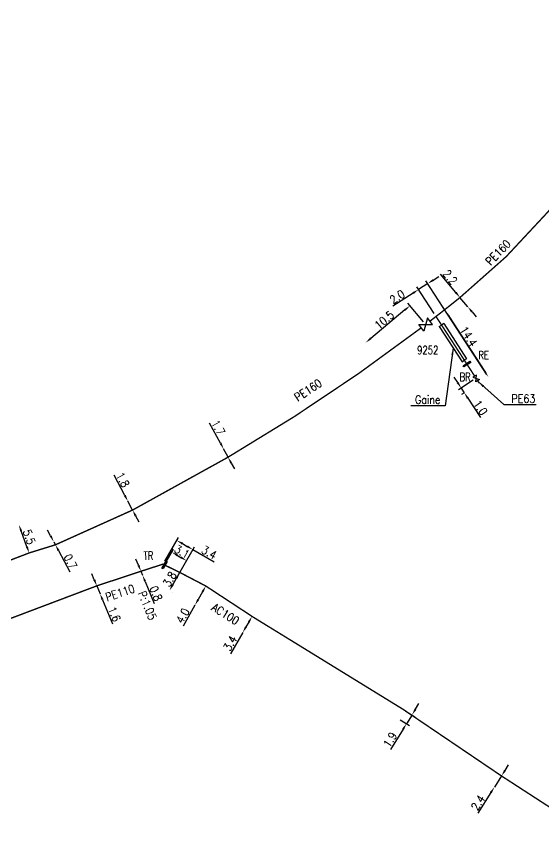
# Model space of a CAD drawing. Header units: millimetres. Extents: x 138998 to 140015, y 127998 to 129006.
# Drawn here: x 139703.8 to 139799.9, y 128602.8 to 128751 of the extents above; entities that cross this region are included whole.
import ezdxf
from ezdxf.enums import TextEntityAlignment as Align

# ---------------------------------------------------------------- set-up
doc = ezdxf.new("R2010")
doc.units = ezdxf.units.MM
doc.header["$PDMODE"] = 34
doc.linetypes.add('L_25_AP', pattern=[2000, 1000, 1000])
doc.linetypes.add('L_25_PE', pattern=[2000, 1000, 1000])
doc.layers.get('0').update_dxf_attribs({"linetype": 'CONTINUOUS'})
doc.layers.get('DEFPOINTS').update_dxf_attribs({"linetype": 'CONTINUOUS'})
for name, color, linetype in [('L_150', 1, 'CONTINUOUS'), ('L_300', 7, 'CONTINUOUS'), ('L_340', 7, 'CONTINUOUS'), ('L_400', 7, 'CONTINUOUS')]:
    doc.layers.add(name, color=color, linetype=linetype)
doc.styles.add('G_ROMANS', font='ROMANS.SHX', dxfattribs={"width": 0.75})
doc.styles.get("Standard").update_dxf_attribs({"font": 'romans.shx', "width": 0.85})
doc.dimstyles.get("Standard").update_dxf_attribs({"dimtxt": 1.5, "dimasz": 1.2, "dimexe": 0.625, "dimexo": 0.625, "dimgap": 0.25, "dimtad": 1, "dimdec": 1, "dimzin": 0, "dimdsep": 46, "dimtxsty": 'Standard', "dimcen": -0.5, "dimadec": 0, "dimazin": 0, "dimtfac": 1, "dimtdec": 1, "dimtmove": 0, "dimatfit": 3, "dimfxl": 0, "dimtolj": 1, "dimtzin": 0, "dimarcsym": 0})

# ---------------------------------------------------------------- blocks, each defined once
blk = doc.blocks.new('*D196')
at = {"layer": 'DEFPOINTS', "color": 0, "linetype": 'Continuous', "transparency": 16777216}
for p in [(139726.5, 128649.87), (139726.8, 128649.13), (139726.8, 128649.13)]:
    blk.add_point(p, dxfattribs=at)
at = {"layer": 'L_150', "color": 0, "linetype": 'Continuous', "lineweight": -2, "transparency": 16777216}
for p, q in [((139726.04, 128650.98), (139725.58, 128652.09)), ((139726.5, 128649.87), (139726.8, 128649.13)), ((139727.26, 128648.02), (139728.92, 128643.98))]:
    blk.add_line(p, q, dxfattribs=at)
at = {"layer": 'L_150', "color": 0, "linetype": 'Continuous', "transparency": 16777216}
for points in [[(139726.23, 128651.06), (139725.86, 128650.91), (139726.5, 128649.87)], [(139727.44, 128648.1), (139727.07, 128647.95), (139726.8, 128649.13)]]:
    blk.add_solid(points, dxfattribs=at)
at = {"layer": 'L_150', "color": 0, "linetype": 'Continuous', "transparency": 16777216, "insert": (139729.24, 128645.83), "char_height": 1.5, "attachment_point": 5, "rotation": 292.3874}
blk.add_mtext('\\A1;0.8', dxfattribs=at)
blk = doc.blocks.new('*D197')
at = {"layer": 'DEFPOINTS', "color": 0, "linetype": 'Continuous', "transparency": 16777216}
for p in [(139718.46, 128647.21), (139719.05, 128645.78), (139719.05, 128645.78)]:
    blk.add_point(p, dxfattribs=at)
at = {"layer": 'L_150', "color": 0, "linetype": 'Continuous', "lineweight": -2, "transparency": 16777216}
for p, q in [((139718, 128648.32), (139717.55, 128649.43)), ((139718.46, 128647.21), (139719.05, 128645.78)), ((139719.51, 128644.67), (139721.31, 128640.29))]:
    blk.add_line(p, q, dxfattribs=at)
at = {"layer": 'L_150', "color": 0, "linetype": 'Continuous', "transparency": 16777216}
for points in [[(139718.19, 128648.4), (139717.82, 128648.25), (139718.46, 128647.21)], [(139719.69, 128644.75), (139719.32, 128644.59), (139719.05, 128645.78)]]:
    blk.add_solid(points, dxfattribs=at)
at = {"layer": 'L_150', "color": 0, "linetype": 'Continuous', "transparency": 16777216, "insert": (139721.67, 128642.05), "char_height": 1.5, "attachment_point": 5, "rotation": 292.3874}
blk.add_mtext('\\A1;1.6', dxfattribs=at)
blk = doc.blocks.new('*D198')
at = {"layer": 'DEFPOINTS', "color": 0, "linetype": 'Continuous', "transparency": 16777216}
for p in [(139730.8, 128651.01), (139734.82, 128651.8), (139731.71, 128646.36)]:
    blk.add_point(p, dxfattribs=at)
at = {"layer": 'L_340', "color": 0, "linetype": 'Continuous', "lineweight": -2, "transparency": 16777216}
for p, q in [((139731.11, 128651.56), (139732.44, 128653.88)), ((139732.02, 128646.9), (139735.13, 128652.34)), ((139733.18, 128652.75), (139733.78, 128652.4))]:
    blk.add_line(p, q, dxfattribs=at)
at = {"layer": 'L_340', "color": 0, "linetype": 'Continuous', "transparency": 16777216}
for points in [[(139733.27, 128652.92), (139733.08, 128652.57), (139732.13, 128653.34)], [(139733.88, 128652.57), (139733.68, 128652.22), (139734.82, 128651.8)]]:
    blk.add_solid(points, dxfattribs=at)
at = {"layer": 'L_340', "color": 0, "linetype": 'Continuous', "transparency": 16777216, "insert": (139733.98, 128653.44), "char_height": 1.5, "attachment_point": 5, "rotation": 330.1997}
blk.add_mtext('\\A1;3.1', dxfattribs=at)
blk = doc.blocks.new('*D199')
at = {"layer": 'DEFPOINTS', "color": 0, "linetype": 'Continuous', "transparency": 16777216}
for p in [(139724.13, 128662.61), (139724.13, 128662.61), (139724.98, 128661.02)]:
    blk.add_point(p, dxfattribs=at)
at = {"layer": 'L_150', "color": 0, "linetype": 'Continuous', "lineweight": -2, "transparency": 16777216}
for p, q in [((139723.57, 128663.67), (139721.61, 128667.37)), ((139724.98, 128661.02), (139724.13, 128662.61)), ((139725.54, 128659.96), (139726.1, 128658.9))]:
    blk.add_line(p, q, dxfattribs=at)
at = {"layer": 'L_150', "color": 0, "linetype": 'Continuous', "transparency": 16777216}
for points in [[(139723.75, 128663.77), (139723.39, 128663.58), (139724.13, 128662.61)], [(139725.72, 128660.06), (139725.36, 128659.87), (139724.98, 128661.02)]]:
    blk.add_solid(points, dxfattribs=at)
at = {"layer": 'L_150', "color": 0, "linetype": 'Continuous', "transparency": 16777216, "insert": (139723.19, 128666.52), "char_height": 1.5, "attachment_point": 5, "rotation": 297.9565}
blk.add_mtext('\\A1;1.8', dxfattribs=at)
blk = doc.blocks.new('*D200')
at = {"layer": 'DEFPOINTS', "color": 0, "linetype": 'Continuous', "transparency": 16777216}
for p in [(139741.56, 128672.15), (139741.56, 128672.15), (139742.37, 128670.65)]:
    blk.add_point(p, dxfattribs=at)
at = {"layer": 'L_150', "color": 0, "linetype": 'Continuous', "lineweight": -2, "transparency": 16777216}
for p, q in [((139740.99, 128673.2), (139739, 128676.88)), ((139742.37, 128670.65), (139741.56, 128672.15)), ((139742.94, 128669.59), (139743.52, 128668.54))]:
    blk.add_line(p, q, dxfattribs=at)
at = {"layer": 'L_150', "color": 0, "linetype": 'Continuous', "transparency": 16777216}
for points in [[(139741.17, 128673.3), (139740.82, 128673.11), (139741.56, 128672.15)], [(139743.12, 128669.69), (139742.77, 128669.5), (139742.37, 128670.65)]]:
    blk.add_solid(points, dxfattribs=at)
at = {"layer": 'L_150', "color": 0, "linetype": 'Continuous', "transparency": 16777216, "insert": (139740.59, 128676.05), "char_height": 1.5, "attachment_point": 5, "rotation": 298.4308}
blk.add_mtext('\\A1;1.7', dxfattribs=at)
blk = doc.blocks.new('*D201')
at = {"layer": 'DEFPOINTS', "color": 0, "linetype": 'Continuous', "transparency": 16777216}
for p in [(139704.27, 128658.33), (139704.27, 128658.33), (139706.14, 128653.21)]:
    blk.add_point(p, dxfattribs=at)
at = {"layer": 'L_150', "color": 0, "linetype": 'Continuous', "lineweight": -2, "transparency": 16777216}
blk.add_line((139705.73, 128654.34), (139704.68, 128657.21), dxfattribs=at)
at = {"layer": 'L_150', "color": 0, "linetype": 'Continuous', "transparency": 16777216}
for points in [[(139704.87, 128657.27), (139704.49, 128657.14), (139704.27, 128658.33)], [(139705.92, 128654.41), (139705.54, 128654.27), (139706.14, 128653.21)]]:
    blk.add_solid(points, dxfattribs=at)
at = {"layer": 'L_150', "color": 0, "linetype": 'Continuous', "transparency": 16777216, "insert": (139706.14, 128656.12), "char_height": 1.5, "attachment_point": 5, "rotation": 290.1309}
blk.add_mtext('\\A1;5.5', dxfattribs=at)
blk = doc.blocks.new('*D202')
at = {"layer": 'DEFPOINTS', "color": 0, "linetype": 'Continuous', "transparency": 16777216}
for p in [(139710.61, 128655.26), (139710.61, 128655.26), (139710.92, 128654.69)]:
    blk.add_point(p, dxfattribs=at)
at = {"layer": 'L_150', "color": 0, "linetype": 'Continuous', "lineweight": -2, "transparency": 16777216}
for p, q in [((139710.05, 128656.32), (139709.48, 128657.38)), ((139710.61, 128655.26), (139710.92, 128654.69)), ((139711.48, 128653.63), (139713.54, 128649.78))]:
    blk.add_line(p, q, dxfattribs=at)
at = {"layer": 'L_150', "color": 0, "linetype": 'Continuous', "transparency": 16777216}
for points in [[(139710.22, 128656.42), (139709.87, 128656.23), (139710.61, 128655.26)], [(139711.66, 128653.73), (139711.31, 128653.54), (139710.92, 128654.69)]]:
    blk.add_solid(points, dxfattribs=at)
at = {"layer": 'L_150', "color": 0, "linetype": 'Continuous', "transparency": 16777216, "insert": (139713.68, 128651.65), "char_height": 1.5, "attachment_point": 5, "rotation": 298.1362}
blk.add_mtext('\\A1;0.7', dxfattribs=at)
blk = doc.blocks.new('*D206')
at = {"layer": 'DEFPOINTS', "color": 0, "linetype": 'Continuous', "transparency": 16777216}
for p in [(139778.36, 128694.82), (139767.45, 128691.52), (139767.45, 128691.52)]:
    blk.add_point(p, dxfattribs=at)
at = {"layer": 'L_300', "color": 0, "linetype": 'Continuous', "lineweight": -2, "transparency": 16777216}
for p, q in [((139777.96, 128695.3), (139775.12, 128698.72)), ((139774.59, 128697.47), (139768.37, 128692.29))]:
    blk.add_line(p, q, dxfattribs=at)
at = {"layer": 'L_300', "color": 0, "linetype": 'Continuous', "transparency": 16777216}
for points in [[(139774.47, 128697.63), (139774.72, 128697.32), (139775.52, 128698.24)], [(139768.24, 128692.44), (139768.5, 128692.14), (139767.45, 128691.52)]]:
    blk.add_solid(points, dxfattribs=at)
at = {"layer": 'L_300', "color": 0, "linetype": 'Continuous', "transparency": 16777216, "insert": (139770.84, 128695.65), "char_height": 1.5, "attachment_point": 5, "rotation": 39.7909}
blk.add_mtext('\\A1;10.5', dxfattribs=at)
blk = doc.blocks.new('*D207')
at = {"layer": 'DEFPOINTS', "color": 0, "linetype": 'Continuous', "transparency": 16777216}
for p in [(139781.97, 128697.33), (139789.8, 128685.25), (139789.8, 128685.25)]:
    blk.add_point(p, dxfattribs=at)
at = {"layer": 'L_150', "color": 0, "linetype": 'Continuous', "lineweight": -2, "transparency": 16777216}
blk.add_line((139782.62, 128696.32), (139789.15, 128686.25), dxfattribs=at)
at = {"layer": 'L_150', "color": 0, "linetype": 'Continuous', "transparency": 16777216}
for points in [[(139782.79, 128696.43), (139782.45, 128696.21), (139781.97, 128697.33)], [(139789.32, 128686.36), (139788.98, 128686.15), (139789.8, 128685.25)]]:
    blk.add_solid(points, dxfattribs=at)
at = {"layer": 'L_150', "color": 0, "linetype": 'Continuous', "transparency": 16777216, "insert": (139786.19, 128692.66), "char_height": 1.5, "attachment_point": 5, "rotation": 302.959}
blk.add_mtext('\\A1;14.4', dxfattribs=at)
blk = doc.blocks.new('*D208')
at = {"layer": 'DEFPOINTS', "color": 0, "linetype": 'Continuous', "transparency": 16777216}
for p in [(139778.76, 128702.28), (139780.26, 128696.29), (139789.8, 128685.25)]:
    blk.add_point(p, dxfattribs=at)
at = {"layer": 'L_150', "color": 0, "linetype": 'Continuous', "lineweight": -2, "transparency": 16777216}
for p, q in [((139789.46, 128685.77), (139778.42, 128702.8)), ((139779.77, 128702.93), (139780.78, 128703.58)), ((139779.92, 128696.81), (139776.74, 128701.71)), ((139778.76, 128702.28), (139777.08, 128701.19)), ((139776.08, 128700.54), (139772.41, 128698.16))]:
    blk.add_line(p, q, dxfattribs=at)
at = {"layer": 'L_150', "color": 0, "linetype": 'Continuous', "transparency": 16777216}
for points in [[(139779.66, 128703.1), (139779.88, 128702.76), (139778.76, 128702.28)], [(139775.97, 128700.71), (139776.19, 128700.37), (139777.08, 128701.19)]]:
    blk.add_solid(points, dxfattribs=at)
at = {"layer": 'L_150', "color": 0, "linetype": 'Continuous', "transparency": 16777216, "insert": (139773.2, 128699.86), "char_height": 1.5, "attachment_point": 5, "rotation": 32.959}
blk.add_mtext('\\A1;2.0', dxfattribs=at)
blk = doc.blocks.new('*D209')
at = {"layer": 'DEFPOINTS', "color": 0, "linetype": 'Continuous', "transparency": 16777216}
for p in [(139787.58, 128685), (139785.41, 128682.4), (139785.84, 128682.68)]:
    blk.add_point(p, dxfattribs=at)
at = {"layer": 'L_300', "color": 0, "linetype": 'Continuous', "lineweight": -2, "transparency": 16777216}
for p, q in [((139784.21, 128684.24), (139783.56, 128685.25)), ((139787.06, 128684.66), (139784.34, 128682.9)), ((139784.86, 128683.24), (139785.41, 128682.4)), ((139785.32, 128682.34), (139784.88, 128682.06)), ((139786.06, 128681.39), (139788.34, 128677.87))]:
    blk.add_line(p, q, dxfattribs=at)
at = {"layer": 'L_300', "color": 0, "linetype": 'Continuous', "transparency": 16777216}
for points in [[(139784.38, 128684.35), (139784.04, 128684.13), (139784.86, 128683.24)], [(139786.23, 128681.5), (139785.89, 128681.28), (139785.41, 128682.4)]]:
    blk.add_solid(points, dxfattribs=at)
at = {"layer": 'L_300', "color": 0, "linetype": 'Continuous', "transparency": 16777216, "insert": (139788.36, 128679.67), "char_height": 1.5, "attachment_point": 5, "rotation": 302.9598}
blk.add_mtext('\\A1;1.0', dxfattribs=at)
blk = doc.blocks.new('*D210')
at = {"layer": 'DEFPOINTS', "color": 0, "linetype": 'Continuous', "transparency": 16777216}
for p in [(139784.63, 128699.74), (139786.05, 128698.06), (139786.05, 128698.06)]:
    blk.add_point(p, dxfattribs=at)
at = {"layer": 'L_150', "color": 0, "linetype": 'Continuous', "lineweight": -2, "transparency": 16777216}
for p, q in [((139783.86, 128700.66), (139781.06, 128704.02)), ((139786.05, 128698.06), (139784.63, 128699.74)), ((139786.82, 128697.14), (139787.59, 128696.22))]:
    blk.add_line(p, q, dxfattribs=at)
at = {"layer": 'L_150', "color": 0, "linetype": 'Continuous', "transparency": 16777216}
for points in [[(139784.02, 128700.79), (139783.71, 128700.54), (139784.63, 128699.74)], [(139786.97, 128697.27), (139786.66, 128697.01), (139786.05, 128698.06)]]:
    blk.add_solid(points, dxfattribs=at)
at = {"layer": 'L_150', "color": 0, "linetype": 'Continuous', "transparency": 16777216, "insert": (139782.84, 128703.44), "char_height": 1.5, "attachment_point": 5, "rotation": 309.9361}
blk.add_mtext('\\A1;2.2', dxfattribs=at)
blk = doc.blocks.new('L_300_03')
at = {"color": 0, "linetype": 'Continuous', "flags": 128}
blk.add_lwpolyline([(-1, 0.75), (1, -0.75), (1, 0.75), (-1, -0.75), (-1, 0.75)], dxfattribs=at)
at = {"color": 0, "linetype": 'Continuous', "width": 0.75}
blk.add_attdef('NUM', text='', height=1.5, dxfattribs=at).set_placement((0, 2.1), align=Align.MIDDLE_CENTER)
at = {"color": 0, "linetype": 'Continuous', "width": 0.75, "flags": 3}
for tag, p in [('DEF_LEG', (0, -5)), ('DEF_COUP', (0, -7.5)), ('DEF_TYPE', (0, -10))]:
    blk.add_attdef(tag, text='', height=1.2, dxfattribs=at).set_placement(p, align=Align.MIDDLE)
blk = doc.blocks.new('L_340_19')
at = {"linetype": 'Continuous'}
blk.add_hatch(color=0, dxfattribs=at).paths.add_polyline_path([(0.125, 0.75), (-0.125, 0.75), (-0.125, -0.75), (0.125, -0.75)])
at = {"color": 0, "linetype": 'Continuous'}
blk.add_lwpolyline([(-0.125, 0.75), (0.125, 0.75), (0.125, -0.75), (-0.125, -0.75)], close=True, dxfattribs=at)
at = {"color": 0, "linetype": 'Continuous', "style": 'G_ROMANS', "width": 0.75}
for tag, height, flags, p in [('TR', 1.5, 8, (0, 3)), ('DEF_LEG', 1.2, 3, (0, -5)), ('DEF_COUP', 1.2, 3, (0, -7.5)), ('DEF_TYPE', 1.2, 3, (0, -10))]:
    blk.add_attdef(tag, text='', height=height, dxfattribs=dict(at, flags=flags)).set_placement(p, align=Align.MIDDLE)
blk = doc.blocks.new('L_340_21')
at = {"linetype": 'Continuous'}
blk.add_hatch(color=0, dxfattribs=at).paths.add_polyline_path([(0.125, 0.75), (-0.125, 0.75), (-0.125, -0.75), (0.125, -0.75)])
at = {"color": 0, "linetype": 'Continuous'}
blk.add_lwpolyline([(-0.125, 0.75), (0.125, 0.75), (0.125, -0.75), (-0.125, -0.75)], close=True, dxfattribs=at)
at = {"color": 0, "linetype": 'Continuous', "width": 0.75}
for tag, height, flags, p in [('RE', 1.5, 8, (0, 3)), ('DEF_LEG', 1.2, 3, (0, -5)), ('DEF_COUP', 1.2, 3, (0, -7.5)), ('DEF_TYPE', 1.2, 3, (0, -10))]:
    blk.add_attdef(tag, text='', height=height, dxfattribs=dict(at, flags=flags)).set_placement(p, align=Align.MIDDLE)
blk = doc.blocks.new('*D262')
at = {"layer": 'DEFPOINTS', "color": 0, "linetype": 'Continuous', "transparency": 16777216}
for p in [(139733.59, 128649.65), (139733.59, 128649.65), (139731.71, 128646.36)]:
    blk.add_point(p, dxfattribs=at)
at = {"layer": 'L_150', "color": 0, "linetype": 'Continuous', "lineweight": -2, "transparency": 16777216}
for p, q in [((139732.3, 128647.4), (139733, 128648.61)), ((139732.25, 128646.05), (139732.25, 128646.05))]:
    blk.add_line(p, q, dxfattribs=at)
at = {"layer": 'L_150', "color": 0, "linetype": 'Continuous', "transparency": 16777216}
for points in [[(139732.82, 128648.71), (139733.17, 128648.51), (139733.59, 128649.65)], [(139732.13, 128647.5), (139732.48, 128647.3), (139731.71, 128646.36)]]:
    blk.add_solid(points, dxfattribs=at)
at = {"layer": 'L_150', "color": 0, "linetype": 'Continuous', "transparency": 16777216, "insert": (139731.74, 128648.43), "char_height": 1.5, "attachment_point": 5, "rotation": 60.1997}
blk.add_mtext('\\A1;3.8', dxfattribs=at)
blk = doc.blocks.new('*D263')
at = {"layer": 'DEFPOINTS', "color": 0, "linetype": 'Continuous', "transparency": 16777216}
for p in [(139746.74, 128641.63), (139746.78, 128641.61), (139745.04, 128638.69)]:
    blk.add_point(p, dxfattribs=at)
at = {"layer": 'L_150', "color": 0, "linetype": 'Continuous', "lineweight": -2, "transparency": 16777216}
for p, q in [((139746.23, 128641.92), (139746.2, 128641.94)), ((139746.14, 128640.59), (139745.64, 128639.73)), ((139745.04, 128638.69), (139742.82, 128634.85))]:
    blk.add_line(p, q, dxfattribs=at)
at = {"layer": 'L_150', "color": 0, "linetype": 'Continuous', "transparency": 16777216}
for points in [[(139745.97, 128640.69), (139746.31, 128640.49), (139746.74, 128641.63)], [(139745.47, 128639.83), (139745.81, 128639.63), (139745.04, 128638.69)]]:
    blk.add_solid(points, dxfattribs=at)
at = {"layer": 'L_150', "color": 0, "linetype": 'Continuous', "transparency": 16777216, "insert": (139742.76, 128636.75), "char_height": 1.5, "attachment_point": 5, "rotation": 59.9225}
blk.add_mtext('\\A1;3.4', dxfattribs=at)
blk = doc.blocks.new('*D264')
at = {"layer": 'DEFPOINTS', "color": 0, "linetype": 'Continuous', "transparency": 16777216}
for p in [(139738.32, 128647.18), (139738.32, 128647.18), (139736.35, 128643.7)]:
    blk.add_point(p, dxfattribs=at)
at = {"layer": 'L_150', "color": 0, "linetype": 'Continuous', "lineweight": -2, "transparency": 16777216}
for p, q in [((139737.73, 128646.13), (139736.94, 128644.74)), ((139736.35, 128643.7), (139734.2, 128639.89))]:
    blk.add_line(p, q, dxfattribs=at)
at = {"layer": 'L_150', "color": 0, "linetype": 'Continuous', "transparency": 16777216}
for points in [[(139737.56, 128646.23), (139737.9, 128646.03), (139738.32, 128647.18)], [(139736.77, 128644.84), (139737.12, 128644.64), (139736.35, 128643.7)]]:
    blk.add_solid(points, dxfattribs=at)
at = {"layer": 'L_150', "color": 0, "linetype": 'Continuous', "transparency": 16777216, "insert": (139734.11, 128641.76), "char_height": 1.5, "attachment_point": 5, "rotation": 60.497}
blk.add_mtext('\\A1;4.0', dxfattribs=at)
blk = doc.blocks.new('*D265')
at = {"layer": 'DEFPOINTS', "color": 0, "linetype": 'Continuous', "transparency": 16777216}
for p in [(139774.24, 128624.73), (139773.22, 128623.13), (139775.89, 128623.71)]:
    blk.add_point(p, dxfattribs=at)
at = {"layer": 'L_150', "color": 0, "linetype": 'Continuous', "lineweight": -2, "transparency": 16777216}
for p, q in [((139776.52, 128624.73), (139777.16, 128625.75)), ((139774.77, 128624.4), (139776.42, 128623.38)), ((139773.75, 128622.8), (139775.41, 128621.77)), ((139775.89, 128623.71), (139774.88, 128622.1)), ((139774.25, 128621.08), (139771.97, 128617.42))]:
    blk.add_line(p, q, dxfattribs=at)
at = {"layer": 'L_150', "color": 0, "linetype": 'Continuous', "transparency": 16777216}
for points in [[(139776.35, 128624.83), (139776.69, 128624.62), (139775.89, 128623.71)], [(139774.08, 128621.18), (139774.42, 128620.97), (139774.88, 128622.1)]]:
    blk.add_solid(points, dxfattribs=at)
at = {"layer": 'L_150', "color": 0, "linetype": 'Continuous', "transparency": 16777216, "insert": (139771.89, 128619.19), "char_height": 1.5, "attachment_point": 5, "rotation": 58.0874}
blk.add_mtext('\\A1;1.9', dxfattribs=at)
blk = doc.blocks.new('*D361')
at = {"layer": 'DEFPOINTS', "color": 0, "linetype": 'Continuous', "transparency": 16777216}
for p in [(139792.19, 128612.58), (139790.91, 128610.56), (139790.91, 128610.56)]:
    blk.add_point(p, dxfattribs=at)
at = {"layer": 'L_150', "color": 0, "linetype": 'Continuous', "lineweight": -2, "transparency": 16777216}
for p, q in [((139792.84, 128613.59), (139793.48, 128614.61)), ((139792.19, 128612.58), (139790.91, 128610.56)), ((139790.26, 128609.54), (139787.88, 128605.8))]:
    blk.add_line(p, q, dxfattribs=at)
at = {"layer": 'L_150', "color": 0, "linetype": 'Continuous', "transparency": 16777216}
for points in [[(139792.67, 128613.7), (139793.01, 128613.49), (139792.19, 128612.58)], [(139790.09, 128609.65), (139790.43, 128609.44), (139790.91, 128610.56)]]:
    blk.add_solid(points, dxfattribs=at)
at = {"layer": 'L_150', "color": 0, "linetype": 'Continuous', "transparency": 16777216, "insert": (139787.91, 128607.7), "char_height": 1.5, "attachment_point": 5, "rotation": 57.5464}
blk.add_mtext('\\A1;2.4', dxfattribs=at)
blk = doc.blocks.new('*D362')
at = {"layer": 'DEFPOINTS', "color": 0, "linetype": 'Continuous', "transparency": 16777216}
for p in [(139735.98, 128653.81), (139730.54, 128651.17), (139731.71, 128646.36)]:
    blk.add_point(p, dxfattribs=at)
at = {"layer": 'L_150', "color": 0, "linetype": 'Continuous', "lineweight": -2, "transparency": 16777216}
for p, q in [((139730.85, 128651.71), (139733.33, 128656.05)), ((139732.02, 128646.9), (139736.29, 128654.35)), ((139734.07, 128654.91), (139734.93, 128654.41)), ((139735.98, 128653.81), (139739.82, 128651.61))]:
    blk.add_line(p, q, dxfattribs=at)
at = {"layer": 'L_150', "color": 0, "linetype": 'Continuous', "transparency": 16777216}
for points in [[(139734.16, 128655.08), (139733.97, 128654.73), (139733.02, 128655.5)], [(139735.03, 128654.58), (139734.84, 128654.24), (139735.98, 128653.81)]]:
    blk.add_solid(points, dxfattribs=at)
at = {"layer": 'L_150', "color": 0, "linetype": 'Continuous', "transparency": 16777216, "insert": (139738.92, 128653.28), "char_height": 1.5, "attachment_point": 5, "rotation": 330.1997}
blk.add_mtext('\\A1;3.4', dxfattribs=at)

msp = doc.modelspace()

# ---------------------------------------------------------------- linework, layer by layer
at = {"layer": 'L_150', "linetype": 'L_25_PE', "flags": 128}
for points in [[(139887.91, 129000, 0.25, 0.25, 0), (139878.17, 128961.27, 0.25, 0.25, 0), (139865.53, 128910.99, 0.25, 0.25, 0), (139853.76, 128864.46, 0.25, 0.25, 0), (139852.52, 128859.55, 0.25, 0.25, 0.01251), (139847, 128835.15, 0.25, 0.25, 0), (139842.79, 128814.12, 0.25, 0.25, 0), (139840.16, 128800.96, 0.25, 0.25, 0), (139838.09, 128790.59, 0.25, 0.25, 0), (139834.8, 128774.15, 0.25, 0.25, 0), (139834.49, 128772.61, 0.25, 0.25, -0.107513), (139820.29, 128740.89, 0.25, 0.25, 0), (139820.29, 128740.89, 0.25, 0.25, 0), (139815.62, 128734.63, 0.25, 0.25, 0), (139811.81, 128730.01, 0.25, 0.25, 0), (139807.6, 128724.35, 0.25, 0.25, 0), (139807.6, 128724.35, 0.25, 0.25, -0.071533), (139784.63, 128699.74, 0.25, 0.25, 0), (139784.63, 128699.74, 0.25, 0.25, 0), (139784.63, 128699.74, 0.25, 0.25, -0.004923), (139779.16, 128695.43, 0, 0, 0)], [(139663.42, 128624.8, 0.25, 0.25, 0), (139664.46, 128626.53, 0.25, 0.25, 0), (139665.77, 128627.09, 0.25, 0.25, 0), (139684.74, 128634.47, 0.25, 0.25, 0), (139718.46, 128647.21, 0.25, 0.25, 0), (139726.5, 128649.87, 0.25, 0.25, 0), (139730.54, 128651.17, 0.25, 0.25, 0), (139730.69, 128651.08, 0, 0, 0)]]:
    msp.add_lwpolyline(points, format="xyseb", dxfattribs=at)
at = {"layer": 'L_150', "linetype": 'L_25_PE', "const_width": 0.25, "flags": 128}
for points in [[(139780.26, 128696.29), (139785.82, 128687.72)], [(139785.95, 128687.51), (139787.31, 128685.42)], [(139787.85, 128684.58), (139788.13, 128684.16)]]:
    msp.add_lwpolyline(points, dxfattribs=at)
msp.add_lwpolyline([(139777.57, 128694.22, -0.030389), (139742.37, 128670.65), (139742.37, 128670.65), (139724.98, 128661.02), (139710.92, 128654.69), (139706.14, 128653.21), (139679.31, 128642.92), (139679.31, 128642.92), (139661.2, 128636.15), (139661.2, 128636.15, -0.055408), (139654.98, 128634.31), (139652.16, 128633.86), (139647.01, 128633.74)], format="xyb", dxfattribs=at)
at = {"layer": 'L_150', "linetype": 'L_25_AP', "flags": 128}
msp.add_lwpolyline([(139730.91, 128650.96, 0.25, 0.25, 0), (139733.59, 128649.65, 0.25, 0.25, 0), (139738.32, 128647.18, 0.25, 0.25, 0), (139746.93, 128641.53, 0.25, 0.25, 0), (139774.24, 128624.73, 0.25, 0.25, 0), (139792.19, 128612.58, 0.25, 0.25, 0), (139872.41, 128560.59, 0.25, 0.25, 0), (139896.9, 128544.82, 0.25, 0.25, 0), (139927.6, 128524.56, 0.25, 0.25, 0), (139927.76, 128522.29, 0.25, 0.25, 0), (139952.18, 128506.09, 0.25, 0.25, 0), (139955.81, 128503.66, 0.25, 0.25, 0), (139959.35, 128503.96, 0.25, 0.25, 0), (139959.35, 128503.96, 0.25, 0.25, 0), (139960.12, 128503.27, 0, 0, 0)], format="xyseb", dxfattribs=at)
at = {"layer": 'L_400', "color": 7, "linetype": 'CONTINUOUS'}
for p, q in [((139780.86, 128694.44), (139781.28, 128694.72)), ((139780.86, 128694.44), (139785.01, 128688.05)), ((139781.7, 128694.99), (139781.28, 128694.72)), ((139781.7, 128694.99), (139785.84, 128688.6)), ((139785.01, 128688.05), (139785.42, 128688.33)), ((139785.84, 128688.6), (139785.42, 128688.33))]:
    msp.add_line(p, q, dxfattribs=at)

# ---------------------------------------------------------------- block references
at = {"layer": 'L_300'}
ref = msp.add_blockref('L_300_03', (139778.36, 128694.82), dxfattribs=dict(at, rotation=37.51092000264874))
ref.add_attrib('NUM', '9252', dxfattribs={"layer": '0', "color": 0, "linetype": 'Continuous', "height": 1.5, "width": 0.75}).set_placement((139778.76, 128690.16), align=Align.MIDDLE_CENTER)
ref = msp.add_blockref('L_300_03', (139787.58, 128685), dxfattribs=dict(at, xscale=0.4999999999882904, yscale=0.4999999999882904, zscale=0.4999999999882904, rotation=122.9590098766959))
ref.add_attrib('NUM', 'BR', dxfattribs={"layer": '0', "color": 0, "linetype": 'Continuous', "height": 1.5, "width": 0.75}).set_placement((139785.57, 128685.28), align=Align.MIDDLE_CENTER)
at = {"layer": 'L_340'}
ref = msp.add_blockref('L_340_21', (139785.88, 128687.62), dxfattribs=dict(at, rotation=302.9591273657945))
ref.add_attrib('RE', 'RE', dxfattribs={"layer": '0', "color": 0, "linetype": 'Continuous', "height": 1.5, "width": 0.75, "flags": 8}).set_placement((139788.93, 128689.24), align=Align.MIDDLE)
ref = msp.add_blockref('L_340_19', (139730.8, 128651.01), dxfattribs=dict(at, rotation=330.1996890673979))
ref.add_attrib('TR', 'TR', dxfattribs={"layer": '0', "color": 0, "linetype": 'Continuous', "height": 1.5, "rotation": 1.5948, "width": 0.75, "flags": 8}).set_placement((139727.87, 128652.71), align=Align.MIDDLE)

# ---------------------------------------------------------------- texts
at = {"layer": 'L_150', "linetype": 'Continuous', "width": 0.85}
for s, rotation, p in [('PE160', 45.454, (139790.19, 128705.47)), ('PE160', 33.4257, (139755.08, 128680.74)), ('PE110', 18.3042, (139720.34, 128644.37))]:
    msp.add_text(s, height=1.5, rotation=rotation, dxfattribs=at).set_placement(p)
msp.add_text('AC100', height=1.5, rotation=327.7434, dxfattribs=at).set_placement((139741.9, 128642.08), align=Align.MIDDLE)
at = {"layer": 'L_150', "linetype": 'Continuous', "insert": (139793.98, 128680.57), "char_height": 1.5, "attachment_point": 7}
msp.add_mtext('\\A1;PE63', dxfattribs=at)
at = {"layer": 'L_150', "linetype": 'Continuous', "insert": (139728.03, 128640.8), "char_height": 1.5, "attachment_point": 9, "rotation": 292.3874}
msp.add_mtext('\\A1;P:1.05', dxfattribs=at)
at = {"layer": 'L_400', "linetype": 'Continuous', "insert": (139781.08, 128681.88), "char_height": 1.5, "attachment_point": 3}
msp.add_mtext('\\A1;Gaine', dxfattribs=at)

# ---------------------------------------------------------------- dimensions: what is measured, and where the dimension line sits
at = {"layer": 'L_150', "linetype": 'Continuous'}
for base, p1, p2, angle, picture, middle in [((139786.05, 128698.06), (139784.63, 128699.74), (139786.05, 128698.06), 129.9361, '*D210', (139782.08, 128702.8)), ((139778.76, 128702.28), (139780.26, 128696.29), (139789.8, 128685.25), 212.959, '*D208', (139773.74, 128699.02)), ((139789.8, 128685.25), (139781.97, 128697.33), (139789.8, 128685.25), 122.959, '*D207', (139785.35, 128692.11)), ((139741.56, 128672.15), (139742.37, 128670.65), (139741.56, 128672.15), 298.4308, '*D200', (139739.71, 128675.57)), ((139724.13, 128662.61), (139724.98, 128661.02), (139724.13, 128662.61), 297.9565, '*D199', (139722.31, 128666.05)), ((139704.27, 128658.33), (139706.14, 128653.21), (139704.27, 128658.33), 290.1309, '*D201', (139705.2, 128655.77)), ((139710.611, 128655.263), (139710.9175, 128654.6898), (139710.611, 128655.263), 298.1362, '*D202', (139712.7971, 128651.1751)), ((139735.98, 128653.81), (139730.54, 128651.17), (139731.71, 128646.36), 150.1997, '*D362', (139738.42, 128652.41)), ((139726.8, 128649.13), (139726.5, 128649.87), (139726.8, 128649.13), 112.3874, '*D196', (139728.32, 128645.45)), ((139719.051, 128645.78), (139718.4607, 128647.2132), (139719.051, 128645.78), 112.3874, '*D197', (139720.7447, 128641.6683)), ((139733.59, 128649.65), (139731.71, 128646.36), (139733.59, 128649.65), 60.1997, '*D262', (139732.61, 128647.93)), ((139738.32, 128647.18), (139736.35, 128643.7), (139738.32, 128647.18), 60.497, '*D264', (139734.98, 128641.27)), ((139746.74, 128641.63), (139745.04, 128638.69), (139746.78, 128641.61), 59.9225, '*D263', (139743.63, 128636.25)), ((139775.89, 128623.71), (139773.22, 128623.13), (139774.24, 128624.73), 58.0874, '*D265', (139772.74, 128618.66)), ((139790.91, 128610.56), (139792.19, 128612.58), (139790.91, 128610.56), 57.5464, '*D361', (139788.75, 128607.17))]:
    dim = msp.add_linear_dim(base=base, p1=p1, p2=p2, angle=angle, dimstyle='Standard', dxfattribs=at)
    dim.commit()
    dim.dimension.update_dxf_attribs({"geometry": picture, "text_midpoint": middle, "dimtype": 160})
at = {"layer": 'L_300', "linetype": 'Continuous'}
for base, p1, p2, angle, picture, middle in [((139767.45, 128691.52), (139778.36, 128694.82), (139767.45, 128691.52), 39.7909, '*D206', (139771.48, 128694.88)), ((139785.41, 128682.4), (139787.58, 128685), (139785.84, 128682.68), 122.9598, '*D209', (139787.53, 128679.13))]:
    dim = msp.add_linear_dim(base=base, p1=p1, p2=p2, angle=angle, dimstyle='Standard', dxfattribs=at)
    dim.commit()
    dim.dimension.update_dxf_attribs({"geometry": picture, "text_midpoint": middle, "dimtype": 160})
at = {"layer": 'L_340', "linetype": 'Continuous'}
dim = msp.add_linear_dim(base=(139734.82, 128651.8), p1=(139730.8, 128651.01), p2=(139731.71, 128646.36), angle=150.1997, dimstyle='Standard', dxfattribs=at)
dim.commit()
dim.dimension.update_dxf_attribs({"geometry": '*D198', "text_midpoint": (139733.48, 128652.57), "dimtype": 160})

# ---------------------------------------------------------------- leaders
at = {"layer": 'L_150', "linetype": 'Continuous', "annotation_type": 0, "has_hookline": 1, "hookline_direction": 0, "text_width": 4.43}
msp.add_leader([(139787.99, 128684.37), (139792.61, 128680.25), (139793.81, 128680.25)], dimstyle='Standard', dxfattribs=at)
at = {"layer": 'L_400', "linetype": 'Continuous', "annotation_type": 0, "has_hookline": 1, "hookline_direction": 1, "text_width": 4.8}
msp.add_leader([(139783.41, 128690.51), (139781.93, 128680.03), (139780.73, 128680.03)], dimstyle='Standard', dxfattribs=at)

doc.saveas('drawing.dxf')
